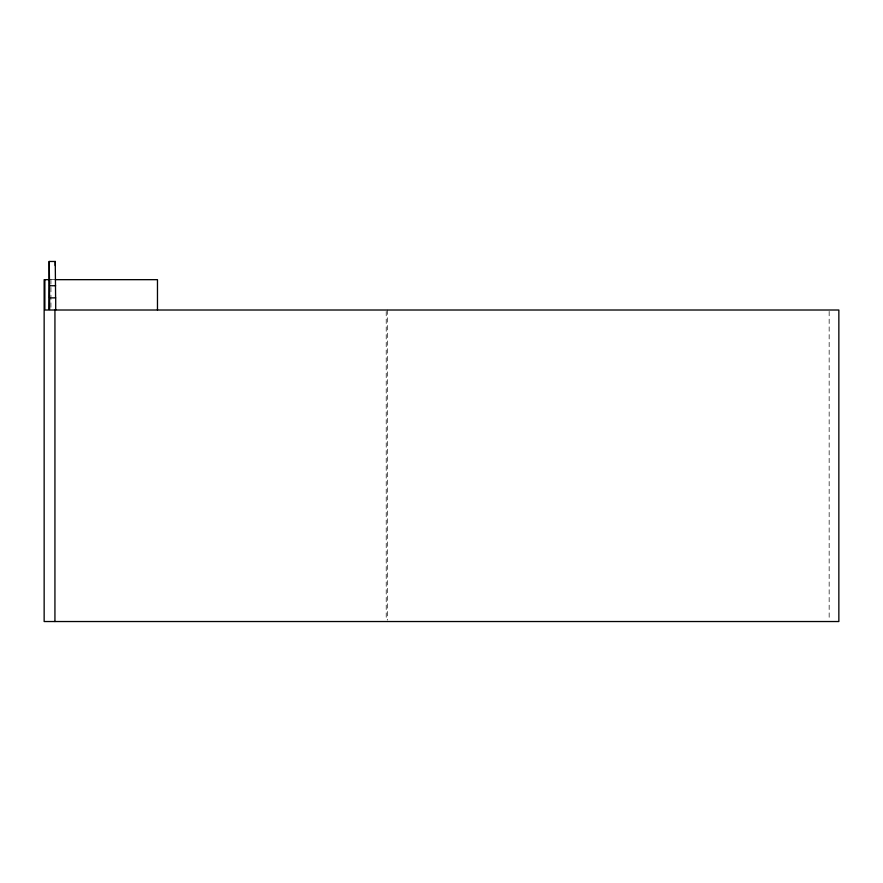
<?xml version="1.0" encoding="UTF-8"?>
<svg xmlns="http://www.w3.org/2000/svg" width="883" height="883" viewBox="0 0 883 883"><rect width="100%" height="100%" fill="white"/><g stroke="black" fill="none" stroke-linecap="round" stroke-linejoin="round"><path stroke-width="0.66" stroke-dasharray="4.42 3.31" d="M50.265 279.668L54.382 279.668M829.159 311.39L829.159 620.153M387.306 310.01L387.306 620.153M386.213 311.39L386.213 620.153M50.938 279.668L50.938 308.631"/><path stroke-width="1.32" d="M55.607 297.88L55.254 261.467L49.183 261.467L48.742 310.01L44.867 310.01L44.867 279.668M55.199 265.507L55.254 261.467M49.614 279.668L44.15 279.668L44.15 621.533L838.85 621.533L838.85 310.01L49.625 310.01L49.625 297.88M55.066 279.668L157.472 279.668L157.472 310.01M49.183 261.467L49.536 285.739L55.607 285.739M55.695 310.01L55.695 297.88L49.536 297.88L49.536 285.739M54.934 310.01L54.934 621.533"/></g></svg>
